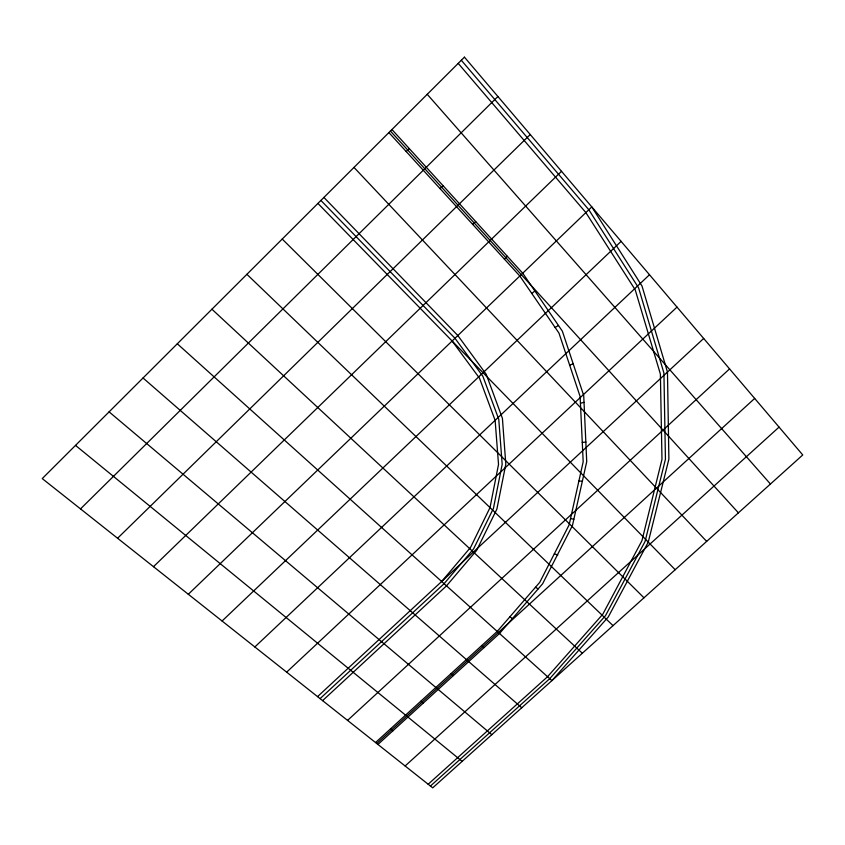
<?xml version="1.0" encoding="UTF-8"?>
<svg xmlns="http://www.w3.org/2000/svg" width="845" height="845" viewBox="0 0 845 845"><rect width="100%" height="100%" fill="white"/><g stroke="black" fill="none" stroke-linecap="round" stroke-linejoin="round"><path stroke-width="1.27" d="M441.671 581.487L470.591 547.359L490.015 507.602L498.518 464.412L495.128 420.335L479.506 378.201L452.117 341.01M406.234 151.561L409.265 148.551M80.518 508.901L497.906 96.51M440.034 188.604L443.033 185.657M117.582 538.254L530.248 134.535M472.735 224.421L475.703 221.538M153.484 566.689L561.524 171.324M504.38 259.088L507.306 256.267M188.308 594.267L591.796 206.909L641.999 285.98L667.465 372.064L668.891 459.12L648.263 542.11L608.252 616.998L551.912 680.616L177.302 343.778M222.077 621.012L621.107 241.374M254.841 646.964L649.488 274.752M286.645 672.155L677.003 307.105M317.54 696.629L703.684 338.465M320.075 698.635L444.1 583.673L473.601 548.88L493.448 508.352L502.173 464.296L498.772 419.31L482.886 376.289L454.969 338.264L320.91 200.434M322.61 700.632L446.519 585.849L476.612 550.401L496.881 509.102L505.817 464.19L502.405 418.296L486.266 374.367L457.832 335.518L323.899 197.445M347.559 720.394L729.562 368.895M375.539 742.554L497.209 631.426L539.744 582.342L569.139 524.851L583.177 461.782L580.124 396.527L558.978 333.099L519.823 276.009L388.89 132.57M376.743 743.505L754.68 398.428M377.937 744.456L499.511 633.496L542.606 583.789L572.435 525.569L586.726 461.666L583.715 395.523L562.358 331.177L522.728 273.21L391.943 129.528M405.114 765.982L779.058 427.105M428.161 784.234L547.56 676.697L602.791 614.23L641.925 540.726L661.984 459.331L660.378 374.05L635.218 289.835L585.87 212.602L458.212 63.375M430.443 786.04L549.736 678.662L605.527 615.614L645.094 541.413L665.438 459.226L663.927 373.057L638.609 287.902L588.828 209.761L461.328 60.27M531.811 293.5L534.938 290.923M555.123 327.48L558.461 325.473M569.678 365.209L573.174 363.762M580.441 403.245L584.022 402.336M582.268 442.453L585.912 442.072M578.899 481.027L582.437 481.175M570.533 518.608L573.85 519.242M554.331 553.813L557.784 555.038M535.413 587.328L538.223 588.849M509.926 616.755L512.45 618.677M390.527 728.876L392.904 730.798M75.511 445.389L462.141 761.366M420.683 701.329L423.039 703.293M109.1 411.853L491.811 734.675M451.093 673.549L453.427 675.546M143.037 377.99L521.735 707.751M481.777 645.527L484.079 647.576M211.926 309.217L582.342 653.238M246.898 274.308L613.026 625.638M282.23 239.05L643.974 597.795M317.921 203.413L675.187 569.71M353.981 167.416L706.663 541.391M390.422 131.049L738.414 512.83M427.232 94.302L770.439 484.016M464.444 57.164L42.25 478.587L432.714 787.836L802.75 454.959L464.444 57.164"/></g></svg>
